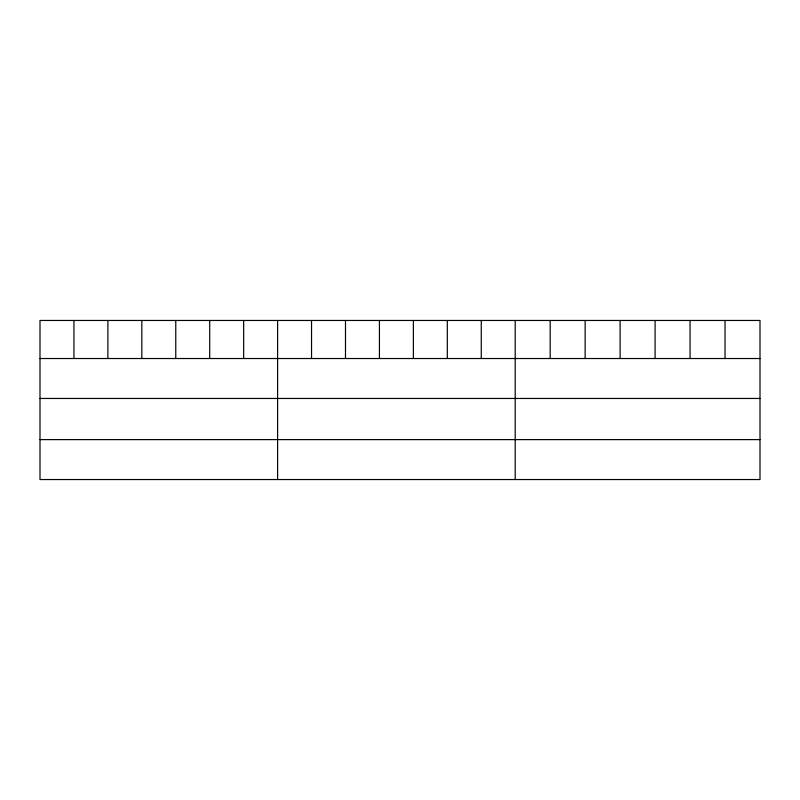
<?xml version="1.0" encoding="UTF-8"?>
<svg xmlns="http://www.w3.org/2000/svg" width="800" height="800" viewBox="0 0 800 800"><rect width="100%" height="100%" fill="white"/><g stroke="black" fill="none" stroke-linecap="round" stroke-linejoin="round"><path stroke-width="1.2" d="M760 358.52L760 479.54L40 479.54L40 320.46L760 320.46L760 358.52L40 358.52M40 398.46L760 398.46M40 439.61L760 439.61M725.03 320.46L725.03 358.52M690.06 320.46L690.06 358.52M655.09 320.46L655.09 358.52M620.11 320.46L620.11 358.52M585.14 320.46L585.14 358.52M550.17 320.46L550.17 358.52M515.2 320.46L515.2 479.54M481.26 320.46L481.26 358.52M447.31 320.46L447.31 358.52M413.37 320.46L413.37 358.52M379.43 320.46L379.43 358.52M345.49 320.46L345.49 358.52M311.54 320.46L311.54 358.52M277.6 320.46L277.6 479.54M243.66 320.46L243.66 358.52M209.71 320.46L209.71 358.52M175.77 320.46L175.77 358.52M141.83 320.46L141.83 358.52M107.89 320.46L107.89 358.52M73.94 320.46L73.94 358.52"/></g></svg>
